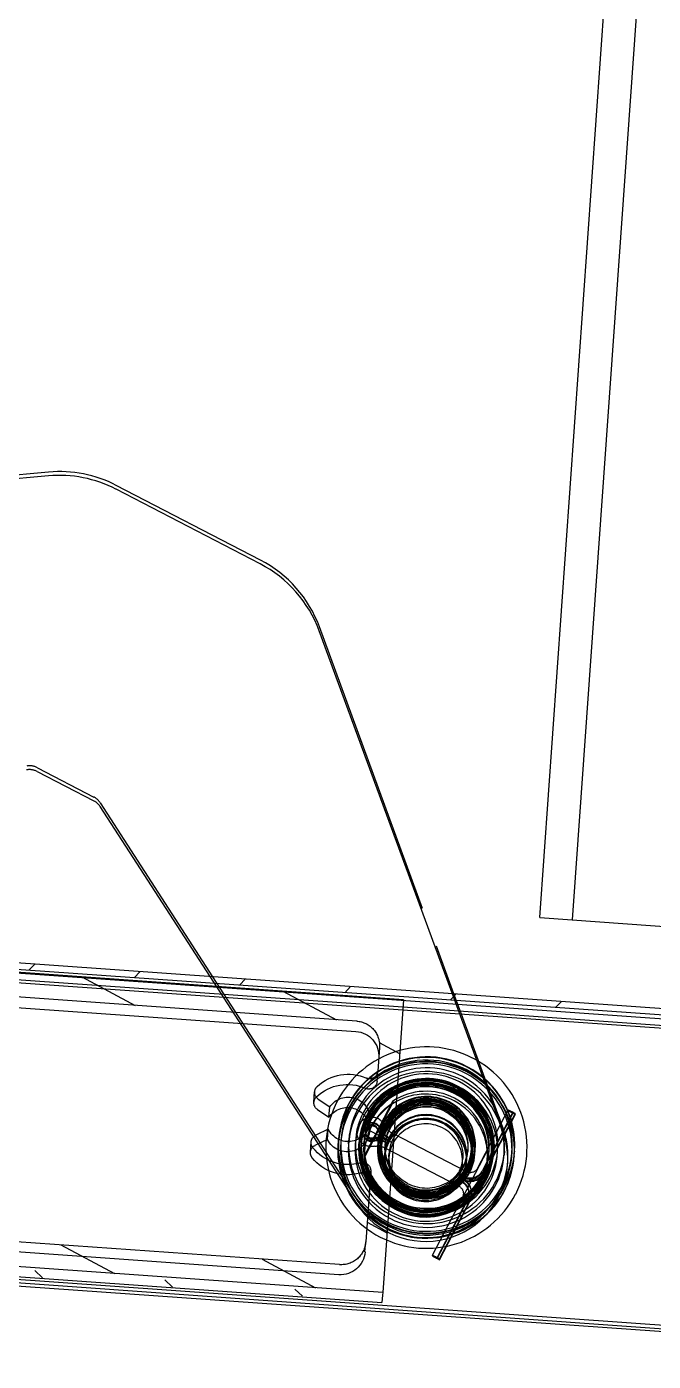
# Model space of a CAD drawing. Extents: x 39751 to 116307, y -36149 to -14965.
# Drawn here: x 44413.7 to 44490, y -34144.5 to -33982 of the extents above; entities that cross this region are included whole.
import ezdxf

# ---------------------------------------------------------------- set-up
doc = ezdxf.new("R2010")
doc.units = 0
doc.header["$LTSCALE"] = 1500
doc.linetypes.add('PHANTOM', pattern=[0.95, 0.76, -0.05, 0.02, -0.05, 0.02, -0.05])
doc.layers.add('6', color=6, linetype='PHANTOM')
doc.layers.add('confinea', color=3, linetype='Continuous')
doc.layers.add('AM_0', color=7, linetype='Continuous', lineweight=30)
doc.styles.get("Standard").update_dxf_attribs({"font": 'gbenor.shx', "width": 0.9, "bigfont": 'gbcbig.shx'})
doc.dimstyles.get("Standard").update_dxf_attribs({"dimtxt": 3.5, "dimasz": 3, "dimexe": 1, "dimexo": 0, "dimgap": 1, "dimtad": 1, "dimdec": 0, "dimdsep": 46, "dimtxsty": 'Standard', "dimblk": 'CLOSED', "dimcen": 0, "dimadec": 0, "dimazin": 2, "dimtfac": 1, "dimtdec": 0, "dimtofl": 0, "dimtmove": 2, "dimatfit": 3, "dimldrblk": 'NONE', "dimfxl": 0.18, "dimtolj": 1, "dimtzin": 0, "dimarcsym": 0})

# ---------------------------------------------------------------- blocks, each defined once
blk = doc.blocks.new('A$C7BE91E2F')
at = {"layer": '6'}
for p, q in [((794.73, 222.3), (21.19, 141.02)), ((794.81, 221.5), (21.27, 140.22)), ((767.22, 180.72), (81.1, 108.63)), ((765.38, 181.01), (82.84, 109.29)), ((767.31, 179.93), (81.19, 107.83)), ((674.07, 172.57), (151.54, 117.66)), ((674.1, 172.22), (151.58, 117.31)), ((21.51, 139.9), (147.81, 153.17)), ((147.94, 151.95), (21.64, 138.67)), ((151.68, 116.4), (147.94, 151.95)), ((142.66, 149.61), (84.97, 143.55)), ((142.78, 148.38), (85.1, 142.32)), ((128.19, 112.77), (145.14, 141.04)), ((128.53, 112.81), (145.18, 140.58)), ((163.22, 132.81), (142.93, 71.14)), ((88.08, 114.01), (145.76, 120.07)), ((145.89, 118.81), (88.21, 112.75)), ((151.54, 117.66), (82.92, 110.45)), ((151.58, 117.31), (82.96, 110.1)), ((151.54, 117.66), (85.41, 110.71)), ((151.68, 116.4), (83.05, 109.19)), ((115.51, 91.62), (128.19, 112.77)), ((115.56, 91.17), (128.53, 112.81)), ((154.39, 105.39), (142.98, 70.68)), ((110.59, 51.17), (59, 54.01)), ((110.64, 50.71), (59.05, 53.55))]:
    blk.add_line(p, q, dxfattribs=at)
at = {"layer": '6', "ltscale": 0.02194}
blk.add_line((147.9, 152.29), (147.81, 153.17), dxfattribs=at)
at = {"layer": '6', "ltscale": 0.031822}
blk.add_line((137.27, 151.18), (138.17, 152.08), dxfattribs=at)
at = {"layer": '6', "ltscale": 0.008764}
blk.add_line((147.94, 151.95), (147.9, 152.29), dxfattribs=at)
at = {"layer": '6', "ltscale": 0.031817}
for p, q in [((121.46, 149.52), (122.36, 150.42)), ((105.66, 147.85), (106.56, 148.75))]:
    blk.add_line(p, q, dxfattribs=at)
at = {"layer": '6', "ltscale": 0.184612}
for p, q in [((133.39, 147.4), (139.79, 151.09)), ((108.94, 144.83), (115.34, 148.52))]:
    blk.add_line(p, q, dxfattribs=at)
at = {"layer": '6', "ltscale": 0.007803}
for p, q in [((154.72, 148.05), (154.99, 148.21)), ((155, 148.1), (154.73, 147.94)), ((164.52, 130.65), (164.79, 130.81))]:
    blk.add_line(p, q, dxfattribs=at)
at = {"layer": '6', "ltscale": 0.199721}
for p, q in [((154.72, 148.05), (158.64, 141.09)), ((154.73, 147.94), (158.65, 140.98)), ((155, 148.1), (158.92, 141.14)), ((158.05, 140.7), (154.12, 147.66)), ((163.93, 130.26), (160.01, 137.22)), ((164.52, 130.65), (160.6, 137.61)), ((164.53, 130.54), (160.61, 137.5)), ((164.79, 130.81), (160.87, 137.77)), ((164.8, 130.7), (160.88, 137.66))]:
    blk.add_line(p, q, dxfattribs=at)
at = {"layer": '6', "ltscale": 0.199715}
blk.add_line((154.99, 148.21), (158.91, 141.25), dxfattribs=at)
at = {"layer": '6', "ltscale": 0.002731}
for p, q in [((154.99, 148.21), (155, 148.1)), ((158.16, 138.42), (158.15, 138.53))]:
    blk.add_line(p, q, dxfattribs=at)
at = {"layer": '6', "ltscale": 0.030894}
blk.add_line((145.95, 146.94), (146.08, 145.71), dxfattribs=at)
at = {"layer": '6', "ltscale": 0.214861}
blk.add_line((146.98, 137.16), (146.08, 145.71), dxfattribs=at)
at = {"layer": '6', "ltscale": 0.068417}
blk.add_line((146.33, 143.32), (148.7, 144.69), dxfattribs=at)
at = {"layer": '6', "ltscale": 0.005039}
for p, q in [((157.63, 141.55), (157.61, 141.76)), ((146.28, 135.39), (146.3, 135.19)), ((149.97, 128.68), (149.95, 128.88))]:
    blk.add_line(p, q, dxfattribs=at)
at = {"layer": '6', "ltscale": 0.186818}
blk.add_line((157.63, 141.55), (161.3, 135.04), dxfattribs=at)
at = {"layer": '6', "ltscale": 0.002737}
for p, q in [((159.16, 140.48), (159.17, 140.37)), ((149.18, 133.37), (149.17, 133.48)), ((146.47, 132.21), (146.46, 132.32)), ((164.79, 130.81), (164.8, 130.7))]:
    blk.add_line(p, q, dxfattribs=at)
at = {"layer": '6', "ltscale": 0.244897}
blk.add_line((148.95, 134.45), (157.49, 139.25), dxfattribs=at)
at = {"layer": '6', "ltscale": 0.004995}
for p, q in [((157.49, 139.25), (157.66, 139.34)), ((158.64, 137.6), (158.47, 137.5)), ((149.34, 133.1), (149.51, 133.2))]:
    blk.add_line(p, q, dxfattribs=at)
at = {"layer": '6', "ltscale": 5.07226e-05}
blk.add_line((157.49, 139.25), (157.49, 139.24), dxfattribs=at)
at = {"layer": '6', "ltscale": 0.004998}
for p, q in [((158, 138.8), (157.82, 138.7)), ((158.31, 138.15), (158.14, 138.05)), ((149.32, 133.21), (149.5, 133.31)), ((149.67, 132.56), (149.84, 132.66))]:
    blk.add_line(p, q, dxfattribs=at)
at = {"layer": '6', "ltscale": 0.015592}
blk.add_line((157.82, 138.7), (158.13, 138.16), dxfattribs=at)
at = {"layer": '6', "ltscale": 0.005001}
for p, q in [((158.01, 138.69), (157.83, 138.59)), ((148.86, 134.4), (148.69, 134.3)), ((149.19, 133.85), (149.02, 133.76))]:
    blk.add_line(p, q, dxfattribs=at)
at = {"layer": '6', "ltscale": 0.015588}
blk.add_line((158.14, 138.05), (157.83, 138.59), dxfattribs=at)
at = {"layer": '6', "ltscale": 0.005002}
blk.add_line((158.3, 138.25), (158.13, 138.16), dxfattribs=at)
at = {"layer": '6', "ltscale": 0.2449}
blk.add_line((149.93, 132.7), (158.47, 137.5), dxfattribs=at)
at = {"layer": '6', "ltscale": 3.6748e-05}
blk.add_line((158.47, 137.5), (158.47, 137.5), dxfattribs=at)
at = {"layer": '6', "ltscale": 0.012956}
blk.add_line((158.67, 136.58), (158.73, 136.07), dxfattribs=at)
at = {"layer": '6', "ltscale": 0.011513}
for p, q in [((163.66, 136.95), (163.71, 136.5)), ((148.74, 135.4), (148.79, 134.94)), ((158.69, 136.44), (158.74, 135.98)), ((163.29, 135.71), (163.34, 135.25)), ((163.34, 135.25), (163.29, 135.71)), ((144.39, 133.72), (144.44, 133.27)), ((144.44, 133.27), (144.39, 133.72))]:
    blk.add_line(p, q, dxfattribs=at)
at = {"layer": '6', "ltscale": 0.186815}
blk.add_line((149.95, 128.88), (146.28, 135.39), dxfattribs=at)
at = {"layer": '6', "ltscale": 0.012955}
blk.add_line((148.73, 135.54), (148.78, 135.02), dxfattribs=at)
at = {"layer": '6', "ltscale": 0.000724085}
for p, q in [((149.29, 135.02), (149.28, 135.05)), ((158.24, 135.96), (158.23, 135.99))]:
    blk.add_line(p, q, dxfattribs=at)
at = {"layer": '6', "ltscale": 0.007199}
for p, q in [((159.28, 135.58), (159.31, 135.29)), ((148.34, 134.43), (148.37, 134.14))]:
    blk.add_line(p, q, dxfattribs=at)
at = {"layer": '6', "ltscale": 0.001105}
for p, q in [((159.45, 135.31), (159.46, 135.26)), ((161.44, 135.51), (161.45, 135.47)), ((161.49, 135.1), (161.49, 135.06)), ((146.24, 133.92), (146.25, 133.87)), ((146.28, 133.5), (146.29, 133.46)), ((148.23, 134.13), (148.23, 134.08)), ((148.27, 133.71), (148.28, 133.67)), ((159.5, 134.89), (159.5, 134.85))]:
    blk.add_line(p, q, dxfattribs=at)
at = {"layer": '6', "ltscale": 0.002209}
for p, q in [((159.47, 135.12), (159.48, 135.03)), ((161.46, 135.33), (161.47, 135.24)), ((146.26, 133.73), (146.27, 133.64)), ((148.25, 133.94), (148.26, 133.85))]:
    blk.add_line(p, q, dxfattribs=at)
at = {"layer": '6', "ltscale": 0.000816094}
for p, q in [((159.5, 135.37), (159.51, 135.33)), ((159.56, 134.83), (159.56, 134.8))]:
    blk.add_line(p, q, dxfattribs=at)
at = {"layer": '6', "ltscale": 0.002909}
blk.add_line((161.22, 136.24), (161.23, 136.13), dxfattribs=at)
at = {"layer": '6', "ltscale": 0.005032}
blk.add_line((161.28, 135.24), (161.3, 135.04), dxfattribs=at)
at = {"layer": '6', "ltscale": 0.000859222}
for p, q in [((161.75, 135.59), (161.75, 135.56)), ((161.8, 135.08), (161.8, 135.04)), ((162, 135.11), (162, 135.08)), ((145.93, 133.93), (145.93, 133.9))]:
    blk.add_line(p, q, dxfattribs=at)
at = {"layer": '6', "ltscale": 0.000871362}
blk.add_line((161.95, 135.6), (161.95, 135.57), dxfattribs=at)
at = {"layer": '6', "ltscale": 0.001731}
for p, q in [((164.52, 135.93), (164.53, 135.86)), ((164.53, 135.86), (164.52, 135.93)), ((164.58, 135.36), (164.59, 135.3)), ((164.59, 135.3), (164.58, 135.36)), ((143.14, 133.68), (143.15, 133.61)), ((143.15, 133.61), (143.14, 133.68)), ((143.2, 133.12), (143.21, 133.05)), ((143.21, 133.05), (143.2, 133.12))]:
    blk.add_line(p, q, dxfattribs=at)
at = {"layer": '6', "ltscale": 0.03125}
blk.add_line((139.71, 134.58), (139.84, 133.33), dxfattribs=at)
at = {"layer": '6', "ltscale": 0.042189}
blk.add_line((141.84, 133.08), (140.3, 133.77), dxfattribs=at)
at = {"layer": '6', "ltscale": 0.000865292}
for p, q in [((145.73, 133.9), (145.73, 133.86)), ((145.78, 133.41), (145.79, 133.37)), ((145.98, 133.42), (145.99, 133.38))]:
    blk.add_line(p, q, dxfattribs=at)
at = {"layer": '6', "ltscale": 0.002884}
blk.add_line((146.3, 134.68), (146.32, 134.56), dxfattribs=at)
at = {"layer": '6', "ltscale": 0.087973}
blk.add_line((146.8, 132.04), (149.85, 133.8), dxfattribs=at)
at = {"layer": '6', "ltscale": 0.000816253}
blk.add_line((148.17, 134.18), (148.17, 134.14), dxfattribs=at)
at = {"layer": '6', "ltscale": 0.000822166}
blk.add_line((148.22, 133.64), (148.23, 133.61), dxfattribs=at)
at = {"layer": '6', "ltscale": 0.001725}
for p, q in [((148.42, 133.68), (148.43, 133.61)), ((159.36, 134.83), (159.37, 134.76))]:
    blk.add_line(p, q, dxfattribs=at)
at = {"layer": '6', "ltscale": 4.89234e-05}
blk.add_line((148.95, 134.45), (148.95, 134.45), dxfattribs=at)
at = {"layer": '6', "ltscale": 0.004999}
blk.add_line((149.2, 133.74), (149.03, 133.65), dxfattribs=at)
at = {"layer": '6', "ltscale": 0.007797}
blk.add_line((149.35, 133.58), (149.19, 133.85), dxfattribs=at)
at = {"layer": '6', "ltscale": 0.007791}
blk.add_line((149.2, 133.74), (149.36, 133.47), dxfattribs=at)
at = {"layer": '6', "ltscale": 0.007796}
blk.add_line((149.35, 133.58), (149.5, 133.31), dxfattribs=at)
at = {"layer": '6', "ltscale": 0.007802}
blk.add_line((149.51, 133.2), (149.36, 133.47), dxfattribs=at)
at = {"layer": '6', "ltscale": 0.042201}
blk.add_line((141.97, 131.84), (140.43, 132.52), dxfattribs=at)
at = {"layer": '6', "ltscale": 0.031305}
blk.add_line((141.84, 133.08), (141.97, 131.84), dxfattribs=at)
at = {"layer": '6', "ltscale": 0.031336}
blk.add_line((146.99, 132.27), (147.12, 131.02), dxfattribs=at)
at = {"layer": '6', "ltscale": 5.11568e-05}
blk.add_line((149.93, 132.71), (149.93, 132.7), dxfattribs=at)
at = {"layer": '6', "ltscale": 0.366759}
blk.add_line((163.26, 132.35), (158.68, 118.41), dxfattribs=at)
at = {"layer": '6', "ltscale": 0.042184}
blk.add_line((140.76, 129.41), (142.12, 130.4), dxfattribs=at)
at = {"layer": '6', "ltscale": 0.031398}
blk.add_line((142.12, 130.4), (142.25, 129.15), dxfattribs=at)
at = {"layer": '6', "ltscale": 0.007805}
blk.add_line((164.8, 130.7), (164.53, 130.54), dxfattribs=at)
at = {"layer": '6', "ltscale": 0.031459}
blk.add_line((140.35, 128.49), (140.48, 127.24), dxfattribs=at)
at = {"layer": '6', "ltscale": 0.042197}
blk.add_line((140.89, 128.16), (142.25, 129.15), dxfattribs=at)
at = {"layer": '6', "ltscale": 0.031545}
blk.add_line((148.13, 126.24), (148.26, 124.98), dxfattribs=at)
at = {"layer": '6', "ltscale": 0.072185}
blk.add_line((148.56, 122.11), (148.26, 124.98), dxfattribs=at)
at = {"layer": '6', "ltscale": 0.070048}
blk.add_line((148.56, 121.51), (150.99, 122.92), dxfattribs=at)
at = {"layer": '6', "ltscale": 0.18462}
blk.add_line((137.03, 114.86), (143.43, 118.55), dxfattribs=at)
at = {"layer": '6', "ltscale": 0.056877}
blk.add_line((158.56, 118.05), (157.85, 115.89), dxfattribs=at)
at = {"layer": '6', "ltscale": 0.009586}
blk.add_line((158.68, 118.41), (158.56, 118.05), dxfattribs=at)
at = {"layer": '6', "ltscale": 0.025768}
for p, q in [((170.17, 117.99), (170.9, 117.26)), ((157.37, 116.64), (158.1, 115.91)), ((131.78, 113.95), (132.51, 113.22)), ((118.98, 112.61), (119.71, 111.88)), ((106.18, 111.26), (106.91, 110.53))]:
    blk.add_line(p, q, dxfattribs=at)
at = {"layer": '6', "ltscale": 0.184622}
blk.add_line((112.58, 112.29), (118.98, 115.98), dxfattribs=at)
at = {"layer": '6', "ltscale": 0.154632}
blk.add_line((157.85, 115.89), (155.92, 110.01), dxfattribs=at)
at = {"layer": '6', "ltscale": 0.025767}
blk.add_line((144.57, 115.3), (145.3, 114.57), dxfattribs=at)
at = {"layer": '6', "ltscale": 0.19432}
for p, q in [((108, 87.1), (114.78, 90.91)), ((108.05, 86.64), (114.82, 90.45))]:
    blk.add_line(p, q, dxfattribs=at)
at = {"layer": '6', "ltscale": 0.494764}
blk.add_line((136.03, 62.76), (118.78, 53.07), dxfattribs=at)
at = {"layer": '6', "ltscale": 0.494766}
blk.add_line((136.08, 62.3), (118.82, 52.61), dxfattribs=at)
at = {"layer": '6'}
for points in [[(158.56, 141.12), (157.96, 141.56), (157.76, 141.68), (157.62, 141.75), (157.61, 141.76), (157.61, 141.76), (157.61, 141.76)], [(158.47, 137.5), (158.46, 137.54), (158.41, 137.71), (158.22, 138.17), (158.08, 138.44), (157.77, 138.93), (157.53, 139.22), (157.5, 139.24), (157.49, 139.25), (157.49, 139.25), (157.49, 139.25)], [(157.49, 139.24), (157.49, 139.24), (157.49, 139.24), (157.51, 139.21), (157.65, 139.02), (158.1, 138.33), (158.34, 137.82), (158.46, 137.52), (158.47, 137.5), (158.47, 137.5)], [(149.97, 128.68), (147.03, 133.88), (146.3, 135.19)], [(148.95, 134.45), (148.95, 134.45), (148.96, 134.43), (149.02, 134.28), (149.35, 133.58), (149.81, 132.88), (149.91, 132.74), (149.93, 132.71), (149.93, 132.71)], [(149.93, 132.7), (149.93, 132.7), (149.92, 132.71), (149.9, 132.72), (149.77, 132.87), (149.47, 133.28), (149.32, 133.54), (149.07, 134.07), (148.95, 134.44), (148.95, 134.45)], [(148.99, 129.58), (149.69, 129.06), (149.93, 128.89), (149.94, 128.88), (149.95, 128.88)]]:
    blk.add_lwpolyline(points, dxfattribs=at)
for centre, radius, start, end in [((142.97, 146.62), 3, 5.999, 95.998), ((143.1, 145.4), 3, 5.9542, 95.9611), ((153.81, 134.79), 10.73, 119.2896, 185.9713), ((153.81, 134.79), 10.73, 119.2896, 185.9713), ((153.88, 134.17), 10.73, 119.2896, 185.9713), ((153.88, 134.17), 10.73, 119.2897, 185.9712), ((153.84, 134.6), 8.22, 119.2952, 185.9778), ((153.87, 134.37), 8.22, 119.2952, 185.9778), ((153.83, 134.71), 8.14, 119.2897, 185.9712), ((153.88, 134.25), 8.14, 119.2896, 185.9713), ((157.18, 140.21), 0.997, 299.254, 5.948), ((157.18, 140.21), 0.994, 6.8656, 29.3971), ((157.17, 140.27), 2, 299.2896, 5.9738), ((157.17, 140.27), 1.99, 6.0025, 29.3949), ((145.86, 138.3), 1, 256.2163, 5.9975), ((153.84, 134.6), 5.04, 119.2772, 185.9649), ((153.87, 134.37), 5.04, 119.2772, 185.9649), ((153.75, 135.49), 4.49, 119.2844, 185.9701), ((159.14, 136.67), 2, 29.4464, 119.3458), ((144.31, 131.98), 5.5, 76.2156, 143.1586), ((145.99, 137.06), 1, 256.2239, 6.0705), ((159.13, 136.73), 1, 29.5, 119.3676), ((140.71, 134.68), 1, 143.1649, 185.9945), ((144.44, 130.75), 5.5, 76.1959, 143.2148), ((153.01, 135.29), 6.73, 179.1255, 186.1892), ((153.77, 135.52), 4.49, 299.2844, 5.9701), ((153.87, 134.61), 5.04, 299.2772, 5.9649), ((153.82, 135.01), 5.49, 299.2754, 5.9636), ((153.87, 134.61), 8.22, 299.2952, 5.9778), ((153.89, 134.38), 8.22, 299.2952, 5.9778), ((153.78, 135.35), 7.5, 5.9908, 8.3211), ((153, 135.29), 8.28, 359.6964, 5.8236), ((140.71, 134.68), 1, 186.0024, 245.9965), ((140.84, 133.44), 1, 143.1979, 185.9835), ((140.84, 133.44), 1, 185.9695, 245.956), ((144.31, 131.98), 2.7, 352.5787, 155.9985), ((144.44, 130.74), 2.7, 5.9302, 156.0474), ((147.26, 132.35), 1.8, 79.3767, 209.3579), ((147.26, 132.3), 1.11, 79.3257, 209.3131), ((153.73, 135.34), 7.46, 185.9979, 188.326), ((147.88, 135.78), 2.63, 259.419, 299.3202), ((147.89, 135.72), 1.63, 259.4195, 299.318), ((153.89, 134.38), 5.04, 299.2772, 5.9649), ((153.91, 134.19), 5.49, 299.2903, 5.9743), ((147.26, 132.35), 1.8, 209.4194, 339.2647), ((147.26, 132.3), 1.11, 209.4522, 339.2376), ((150.46, 131.14), 1.62, 119.3031, 159.2653), ((144.31, 131.98), 2.7, 215.9989, 352.5785), ((144.44, 130.73), 2.7, 215.9493, 6.1001), ((141.34, 128.6), 1, 126.0005, 185.9947), ((141.35, 128.6), 1, 186.0026, 228.8321), ((141.48, 127.35), 1, 126.0414, 186.0278), ((141.48, 127.35), 1, 186.0135, 228.7985), ((144.31, 131.98), 5.5, 228.8384, 295.7814), ((147.13, 126.13), 1, 5.9995, 115.7807), ((144.44, 130.73), 5.5, 228.7811, 295.8015), ((147.27, 124.88), 1, 5.9249, 115.7728), ((145.45, 123.05), 3, 275.999, 5.998), ((145.58, 121.79), 3, 276.0382, 6.045)]:
    blk.add_arc(centre, radius, start, end, dxfattribs=at)
at = {"layer": '6', "extrusion": (0, 0, -1)}
for centre, major_axis, ratio, start_param, end_param in [((153.87, 134.49), (-1.29, 12.2), 0.998273, -0.405636, 1.162699), ((155, 148.15), (0.871, 0.491), 0.052846, 3.164451, 4.417687), ((155, 148.15), (0.871, 0.491), 0.052846, 1.911215, 3.141551), ((153.72, 135.92), (9.95, 1.04), 0.998342, 3.785488, 6.28406), ((153.84, 134.72), (10.39, 1.09), 0.998342, 4.30468, 7.446273), ((153.84, 134.72), (10.39, 1.09), 0.998342, 4.30468, 7.446273), ((155, 148.15), (0.871, 0.491), 0.052846, 3.141551, 3.164451), ((153.87, 134.49), (-1.27, 12.21), 0.998281, 4.302609, 5.875865), ((153.76, 135.46), (9.95, 1.04), 0.998342, 3.785488, 6.28406), ((153.83, 134.8), (10.69, 1.12), 0.998342, 4.30468, 6.283189), ((153.83, 134.8), (10.69, 1.12), 0.998342, 4.30468, 6.283189), ((153.84, 134.73), (10.69, 1.12), 0.998342, 4.30468, 6.283189), ((153.84, 134.73), (10.69, 1.12), 0.998342, 4.30468, 6.283189), ((153.89, 134.24), (10.69, 1.12), 0.998342, 4.30468, 6.283189), ((153.89, 134.24), (10.69, 1.12), 0.998342, 4.30468, 6.283189), ((153.9, 134.17), (10.69, 1.12), 0.998342, 4.30468, 6.283189), ((153.9, 134.17), (10.69, 1.12), 0.998342, 4.30468, 6.283189), ((153.89, 134.26), (10.39, 1.09), 0.998342, 4.30468, 7.446273), ((153.89, 134.26), (10.39, 1.09), 0.998342, 4.30468, 7.446273), ((153.83, 134.8), (8.63, 0.91), 0.998342, 4.30468, 7.446273), ((153.84, 134.72), (10.39, 1.09), 0.998342, 1.163087, 4.30468), ((153.84, 134.72), (10.39, 1.09), 0.998342, 1.163087, 4.30468), ((153.89, 134.26), (10.39, 1.09), 0.998342, 1.163087, 4.30468), ((153.89, 134.26), (10.39, 1.09), 0.998342, 1.163087, 4.30468), ((153.84, 134.73), (10.69, 1.12), 0.998342, 3.141596, 4.30468), ((153.84, 134.73), (10.69, 1.12), 0.998342, 3.141596, 4.30468), ((153.89, 134.24), (10.69, 1.12), 0.998342, 3.141596, 4.30468), ((153.89, 134.24), (10.69, 1.12), 0.998342, 3.141596, 4.30468), ((153.84, 134.72), (9.45, 0.99), 0.998342, 4.30468, 6.283189), ((153.84, 134.72), (9.45, 0.99), 0.998342, 4.30468, 6.283189), ((153.89, 134.26), (9.45, 0.99), 0.998342, 4.30468, 6.283189), ((153.89, 134.26), (9.45, 0.99), 0.998342, 4.30468, 6.283189), ((153.9, 134.17), (8.63, 0.91), 0.998342, 4.30468, 7.446273), ((153.85, 134.6), (8.18, 0.86), 0.998662, 4.304963, 6.283354), ((153.84, 134.75), (8.11, 0.85), 0.998342, 4.30468, 6.283189), ((153.84, 134.72), (8.11, 0.85), 0.998342, 4.30468, 6.283189), ((153.84, 134.76), (7.91, 0.83), 0.998342, 4.30468, 6.283189), ((153.76, 135.46), (7.46, 0.78), 0.998342, 4.30468, 6.283189), ((153.9, 134.17), (8.63, 0.91), 0.998342, 1.163087, 4.30468), ((153.84, 134.72), (9.45, 0.99), 0.998342, 3.141596, 4.30468), ((153.84, 134.72), (9.45, 0.99), 0.998342, 3.141596, 4.30468), ((153.89, 134.26), (9.45, 0.99), 0.998342, 3.141596, 4.30468), ((153.89, 134.26), (9.45, 0.99), 0.998342, 3.141596, 4.30468), ((153.83, 134.8), (8.63, 0.91), 0.998342, 1.163087, 4.30468), ((153.84, 134.75), (8.11, 0.85), 0.998342, 3.141596, 4.30468), ((153.84, 134.76), (7.91, 0.83), 0.998342, 3.141596, 4.30468), ((153.84, 134.73), (7.91, 0.83), 0.998342, 3.141596, 4.30468), ((153.76, 135.46), (7.46, 0.78), 0.998342, 3.141596, 4.30468), ((153.8, 135.12), (7.46, 0.78), 0.998342, 3.256199, 4.30468), ((153.88, 134.37), (8.18, 0.86), 0.998662, 4.304963, 6.283354), ((153.89, 134.26), (8.11, 0.85), 0.998342, 4.30468, 6.283189), ((153.89, 134.22), (8.11, 0.85), 0.998342, 4.30468, 6.283189), ((153.84, 134.73), (7.91, 0.83), 0.998342, 4.30468, 6.283189), ((153.89, 134.25), (7.91, 0.83), 0.998342, 4.30468, 6.283189), ((153.89, 134.21), (7.91, 0.83), 0.998342, 4.30468, 6.283189), ((153.84, 134.72), (7.6, 0.8), 0.998342, 4.30468, 6.283189), ((153.85, 134.67), (7.6, 0.8), 0.998342, 4.30468, 6.283189), ((153.8, 135.12), (7.46, 0.78), 0.998342, 4.30468, 5.353162), ((153.86, 134.53), (7.6, 0.8), 0.998342, 4.30468, 6.283189), ((153.87, 134.44), (7.6, 0.8), 0.998342, 4.30468, 6.283189), ((153.89, 134.3), (7.6, 0.8), 0.998342, 4.30468, 6.283189), ((153.89, 134.26), (7.6, 0.8), 0.998342, 4.30468, 6.283189), ((153.84, 134.76), (5.92, 0.62), 0.998342, 4.30468, 7.446273), ((153.84, 134.76), (5.88, 0.62), 0.998342, 4.30468, 7.446273), ((153.84, 134.73), (5.87, 0.62), 0.998342, 4.30468, 7.446273), ((153.89, 134.22), (8.11, 0.85), 0.998342, 3.141596, 4.30468), ((153.89, 134.25), (7.91, 0.83), 0.998342, 3.141596, 4.30468), ((153.89, 134.21), (7.91, 0.83), 0.998342, 3.141596, 4.30468), ((153.84, 134.72), (7.6, 0.8), 0.998342, 3.141596, 4.30468), ((153.85, 134.67), (7.6, 0.8), 0.998342, 3.141596, 4.30468), ((153.86, 134.53), (7.6, 0.8), 0.998342, 3.141596, 4.30468), ((153.87, 134.44), (7.6, 0.8), 0.998342, 3.141596, 4.30468), ((153.89, 134.3), (7.6, 0.8), 0.998342, 3.141596, 4.30468), ((153.89, 134.26), (7.6, 0.8), 0.998342, 3.141596, 4.30468), ((153.84, 134.76), (5.88, 0.62), 0.998342, 1.163087, 4.30468), ((153.84, 134.73), (5.87, 0.62), 0.998342, 1.163087, 4.30468), ((153.84, 134.76), (5.92, 0.62), 0.998342, 1.163087, 4.30468), ((153.7, 136.06), (4.97, 0.52), 0.998342, 3.141596, 4.30468), ((153.72, 135.92), (4.97, 0.52), 0.998342, 3.141596, 4.30468), ((153.7, 136.09), (4.48, 0.47), 0.998342, 1.163087, 4.30468), ((153.75, 135.55), (4.97, 0.52), 0.998342, 3.141596, 4.30468), ((153.76, 135.46), (4.97, 0.52), 0.998342, 3.141596, 4.30468), ((153.89, 134.21), (5.92, 0.62), 0.998342, 4.30468, 7.446273), ((153.89, 134.25), (5.87, 0.62), 0.998342, 4.30468, 7.446273), ((153.89, 134.21), (5.88, 0.62), 0.998342, 4.30468, 7.446273), ((153.84, 134.77), (5.67, 0.6), 0.998342, 4.30468, 6.283189), ((153.84, 134.74), (5.67, 0.6), 0.998342, 4.30468, 6.283189), ((153.84, 134.72), (5.61, 0.59), 0.998342, 4.30468, 6.283189), ((153.85, 134.67), (5.61, 0.59), 0.998342, 4.30468, 6.283189), ((153.86, 134.53), (5.61, 0.59), 0.998342, 4.30468, 6.283189), ((153.89, 134.24), (5.67, 0.6), 0.998342, 4.30468, 6.283189), ((153.9, 134.2), (5.67, 0.6), 0.998342, 4.30468, 6.283189), ((153.87, 134.44), (5.61, 0.59), 0.998342, 4.30468, 6.283189), ((153.89, 134.3), (5.61, 0.59), 0.998342, 4.30468, 6.283189), ((153.89, 134.26), (5.61, 0.59), 0.998342, 4.30468, 6.283189), ((153.84, 134.72), (5.47, 0.57), 0.998342, 4.30468, 6.283189), ((153.89, 134.26), (5.47, 0.57), 0.998342, 4.30468, 6.283189), ((153.7, 136.06), (4.97, 0.52), 0.998342, 4.30468, 6.283189), ((153.72, 135.92), (4.97, 0.52), 0.998342, 4.30468, 6.283189), ((153.75, 135.55), (4.97, 0.52), 0.998342, 4.30468, 6.283189), ((153.76, 135.46), (4.97, 0.52), 0.998342, 4.30468, 6.283189), ((153.85, 134.6), (5.03, 0.53), 0.997821, 4.304218, 6.282918), ((153.7, 136.09), (4.48, 0.47), 0.998342, 4.30468, 7.446273), ((153.76, 135.49), (4.48, 0.47), 0.998158, 4.30454, 6.2681), ((157.17, 140.27), (1.68, 0.18), 0.998342, -0.407709, 1.163087), ((157.18, 140.16), (1.68, 0.18), 0.998342, -0.407709, 1.163087), ((157.18, 140.16), (1.99, 0.21), 0.998342, -0.000043, 1.163087), ((157.17, 140.21), (0.995, 0.104), 0.998342, -0.01501, -0.000043), ((153.78, 135.35), (7.46, 0.78), 0.998342, -0.774917, -0.040501), ((157.18, 140.16), (1.99, 0.21), 0.998342, -0.407709, -0.000043), ((153.87, 134.49), (-1.27, 12.21), 0.998281, 1.161016, 2.734272), ((153.89, 134.21), (5.92, 0.62), 0.998342, 1.163087, 4.30468), ((153.89, 134.21), (5.88, 0.62), 0.998342, 1.163087, 4.30468), ((153.89, 134.25), (5.87, 0.62), 0.998342, 1.163087, 4.30468), ((153.84, 134.77), (5.67, 0.6), 0.998342, 3.141596, 4.30468), ((153.84, 134.74), (5.67, 0.6), 0.998342, 3.141596, 4.30468), ((153.89, 134.24), (5.67, 0.6), 0.998342, 3.141596, 4.30468), ((153.9, 134.2), (5.67, 0.6), 0.998342, 3.141596, 4.30468), ((153.84, 134.72), (5.61, 0.59), 0.998342, 3.141596, 4.30468), ((153.85, 134.67), (5.61, 0.59), 0.998342, 3.141596, 4.30468), ((153.86, 134.53), (5.61, 0.59), 0.998342, 3.141596, 4.30468), ((153.87, 134.44), (5.61, 0.59), 0.998342, 3.141596, 4.30468), ((153.89, 134.3), (5.61, 0.59), 0.998342, 3.141596, 4.30468), ((153.89, 134.26), (5.61, 0.59), 0.998342, 3.141596, 4.30468), ((153.84, 134.72), (5.47, 0.57), 0.998342, 3.141596, 4.30468), ((153.89, 134.26), (5.47, 0.57), 0.998342, 3.141596, 4.30468), ((153.88, 134.37), (5.03, 0.53), 0.997821, 4.304218, 6.282918), ((157.98, 138.37), (-0.49, 0.872), 0.022825, -1.30612, 0.000025), ((157.98, 138.37), (-0.49, 0.872), 0.022825, 0.000025, 1.200352), ((159.13, 136.79), (1.99, 0.21), 0.998342, 4.30468, 5.875476), ((159.13, 136.79), (1.68, 0.18), 0.998342, 4.30468, 5.875476), ((159.14, 136.68), (1.68, 0.18), 0.998342, 4.30468, 5.875476), ((153.7, 136.06), (4.97, 0.52), 0.998342, 0.000003, 1.163087), ((157.98, 138.37), (-0.49, 0.872), 0.022825, 1.835473, 3.141618), ((157.98, 138.37), (-0.49, 0.872), 0.022825, 3.141618, 4.341945), ((153.72, 135.92), (9.95, 1.04), 0.998342, 0.000875, 0.421913), ((153.84, 134.72), (7.6, 0.8), 0.998342, 0.000003, 3.141596), ((153.89, 134.26), (7.6, 0.8), 0.998342, 0.000003, 3.141596), ((153.84, 134.72), (5.61, 0.59), 0.998342, 0.000003, 3.141596), ((153.7, 136.06), (4.97, 0.52), 0.998342, 1.163087, 3.141596), ((153.72, 135.92), (4.97, 0.52), 0.998342, 0.000003, 3.141596), ((153.75, 135.55), (4.97, 0.52), 0.998342, 0.000003, 3.141596), ((153.76, 135.46), (4.97, 0.52), 0.998342, 0.000003, 3.141596), ((153.76, 135.52), (4.48, 0.47), 0.998342, 3.126583, 3.141596), ((153.76, 135.52), (4.48, 0.47), 0.998158, 1.162947, 3.126507), ((153.84, 134.72), (5.47, 0.57), 0.998342, 0.000003, 1.163087), ((153.85, 134.67), (5.61, 0.59), 0.998342, 0.000003, 1.163087), ((153.84, 134.77), (5.67, 0.6), 0.998342, 0.000003, 1.163087), ((153.84, 134.74), (5.67, 0.6), 0.998342, 0.000003, 1.163087), ((153.86, 134.53), (5.61, 0.59), 0.998342, 0.000003, 1.163087), ((153.87, 134.44), (5.61, 0.59), 0.998342, 0.000003, 1.163087), ((153.76, 135.46), (7.46, 0.78), 0.998342, 0.000003, 1.163087), ((153.8, 135.12), (7.46, 0.78), 0.998342, 0.114606, 1.163087), ((153.85, 134.67), (7.6, 0.8), 0.998342, 0.000003, 1.163087), ((153.86, 134.53), (7.6, 0.8), 0.998342, 0.000003, 1.163087), ((153.87, 134.44), (7.6, 0.8), 0.998342, 0.000003, 1.163087), ((153.89, 134.3), (7.6, 0.8), 0.998342, 0.000003, 1.163087), ((153.84, 134.76), (7.91, 0.83), 0.998342, 0.000003, 1.163087), ((153.84, 134.73), (7.91, 0.83), 0.998342, 0.000003, 1.163087), ((153.89, 134.25), (7.91, 0.83), 0.998342, 0.000003, 1.163087), ((153.89, 134.21), (7.91, 0.83), 0.998342, 0.000003, 1.163087), ((153.84, 134.75), (8.11, 0.85), 0.998342, 0.000003, 1.163087), ((153.84, 134.72), (8.11, 0.85), 0.998342, 0.000003, 1.163087), ((153.89, 134.26), (8.11, 0.85), 0.998342, 0.000003, 1.163087), ((153.89, 134.22), (8.11, 0.85), 0.998342, 0.000003, 1.163087), ((153.76, 135.49), (4.48, 0.47), 0.998342, -0.01501, 0.000003), ((153.84, 134.72), (9.45, 0.99), 0.998342, 0.000003, 1.163087), ((153.84, 134.72), (9.45, 0.99), 0.998342, 0.000003, 1.163087), ((153.89, 134.26), (9.45, 0.99), 0.998342, 0.000003, 1.163087), ((153.89, 134.26), (9.45, 0.99), 0.998342, 0.000003, 1.163087), ((153.83, 134.8), (10.69, 1.12), 0.998342, 0.000003, 1.163087), ((153.83, 134.8), (10.69, 1.12), 0.998342, 0.000003, 1.163087), ((153.84, 134.73), (10.69, 1.12), 0.998342, 0.000003, 1.163087), ((153.84, 134.73), (10.69, 1.12), 0.998342, 0.000003, 1.163087), ((153.89, 134.24), (10.69, 1.12), 0.998342, 0.000003, 1.163087), ((153.89, 134.24), (10.69, 1.12), 0.998342, 0.000003, 1.163087), ((153.9, 134.17), (10.69, 1.12), 0.998342, 0.000003, 1.163087), ((153.9, 134.17), (10.69, 1.12), 0.998342, 0.000003, 1.163087), ((153.76, 135.46), (9.95, 1.04), 0.998342, 0.000875, 0.421913), ((153.83, 134.8), (10.69, 1.12), 0.998342, 1.163087, 3.141596), ((153.83, 134.8), (10.69, 1.12), 0.998342, 1.163087, 3.141596), ((153.84, 134.73), (10.69, 1.12), 0.998342, 1.163087, 3.141596), ((153.84, 134.73), (10.69, 1.12), 0.998342, 1.163087, 3.141596), ((153.84, 134.72), (9.45, 0.99), 0.998342, 1.163087, 3.141596), ((153.84, 134.72), (9.45, 0.99), 0.998342, 1.163087, 3.141596), ((153.85, 134.6), (8.18, 0.86), 0.998662, 1.16337, 3.141761), ((153.88, 134.37), (8.18, 0.86), 0.998662, 1.16337, 3.141761), ((153.84, 134.75), (8.11, 0.85), 0.998342, 1.163087, 3.141596), ((153.84, 134.72), (8.11, 0.86), 0.998341, 1.163568, 3.142077), ((153.89, 134.26), (8.11, 0.85), 0.998342, 1.163087, 3.141596), ((153.89, 134.22), (8.11, 0.85), 0.998342, 1.163087, 3.141596), ((153.84, 134.76), (7.91, 0.83), 0.998342, 1.163087, 3.141596), ((153.84, 134.73), (7.91, 0.83), 0.998342, 1.163087, 3.141596), ((153.89, 134.25), (7.91, 0.83), 0.998342, 1.163087, 3.141596), ((153.89, 134.21), (7.91, 0.83), 0.998342, 1.163087, 3.141596), ((147.25, 132.41), (1.11, 0.12), 0.998342, 0.465545, 5.002222), ((153.85, 134.67), (7.6, 0.8), 0.998342, 1.163087, 3.141596), ((153.86, 134.53), (7.6, 0.8), 0.998342, 1.163087, 3.141596), ((153.87, 134.44), (7.6, 0.8), 0.998342, 1.163087, 3.141596), ((153.89, 134.3), (7.6, 0.8), 0.998342, 1.163087, 3.141596), ((153.76, 135.46), (7.46, 0.78), 0.998342, 1.163087, 3.141596), ((153.78, 135.35), (7.46, 0.78), 0.998342, 2.366676, 3.101092), ((147.9, 135.66), (2.61, 0.27), 0.998342, 1.163087, 1.860629), ((147.88, 135.77), (2.3, 0.24), 0.998342, 1.163087, 1.860629), ((147.9, 135.66), (2.3, 0.24), 0.998342, 1.163087, 1.860629), ((150.46, 131.2), (2.61, 0.27), 0.998342, 3.607138, 4.30468), ((150.47, 131.09), (2.61, 0.27), 0.998342, 3.607138, 4.30468), ((153.84, 134.77), (5.67, 0.6), 0.998342, 1.163087, 3.141596), ((153.84, 134.74), (5.67, 0.6), 0.998342, 1.163087, 3.141596), ((153.89, 134.24), (5.67, 0.6), 0.998342, 1.163087, 3.141596), ((153.85, 134.67), (5.61, 0.59), 0.998342, 1.163087, 3.141596), ((153.9, 134.2), (5.67, 0.6), 0.998342, 1.163087, 3.141596), ((153.86, 134.53), (5.61, 0.59), 0.998342, 1.163087, 3.141596), ((153.87, 134.44), (5.61, 0.59), 0.998342, 1.163087, 3.141596), ((153.89, 134.3), (5.61, 0.59), 0.998342, 1.163087, 3.141596), ((153.89, 134.26), (5.61, 0.59), 0.998342, 0.000003, 3.141596), ((153.81, 135), (5.47, 0.57), 0.997739, 1.162553, 3.141283), ((153.84, 134.72), (5.47, 0.57), 0.998342, 1.163087, 3.141596), ((153.89, 134.26), (5.47, 0.57), 0.998342, 1.163087, 3.141596), ((153.9, 134.19), (5.47, 0.57), 0.998342, 3.126583, 3.141596), ((153.9, 134.19), (5.47, 0.57), 0.998432, 1.163154, 3.126618), ((153.85, 134.6), (5.03, 0.53), 0.997821, 1.162626, 3.141326), ((149.35, 133.53), (-0.49, 0.872), 0.022825, -1.30612, 0.000025), ((153.88, 134.37), (5.03, 0.53), 0.997821, 1.162626, 3.141326), ((149.35, 133.53), (-0.49, 0.872), 0.022825, 0.000025, 1.200352), ((149.35, 133.53), (-0.49, 0.872), 0.022825, 1.835473, 3.141618), ((153.89, 134.26), (5.47, 0.57), 0.998342, 0.000003, 1.163087), ((153.89, 134.3), (5.61, 0.59), 0.998342, 0.000003, 1.163087), ((153.89, 134.24), (5.67, 0.6), 0.998342, 0.000003, 1.163087), ((153.9, 134.2), (5.67, 0.6), 0.998342, 0.000003, 1.163087), ((153.89, 134.24), (10.69, 1.12), 0.998342, 1.163087, 3.141596), ((153.89, 134.24), (10.69, 1.12), 0.998342, 1.163087, 3.141596), ((153.9, 134.17), (10.69, 1.12), 0.998342, 1.163087, 3.141596), ((153.9, 134.17), (10.69, 1.13), 0.998342, 1.163644, 3.142151), ((153.89, 134.26), (9.45, 0.99), 0.998342, 1.163087, 3.141596), ((153.89, 134.26), (9.45, 0.99), 0.998342, 1.163087, 3.141596), ((147.25, 132.41), (0.796, 0.083), 0.998342, 3.141617, 5.002222), ((147.27, 132.3), (0.796, 0.083), 0.998342, 3.141617, 5.002222), ((147.25, 132.41), (0.796, 0.083), 0.998342, 0.465545, 3.141617), ((147.27, 132.3), (0.796, 0.083), 0.998342, 1.860629, 3.141617), ((147.27, 132.3), (0.796, 0.083), 0.998342, 0.465545, 1.860629), ((150.46, 131.2), (2.3, 0.24), 0.998342, 3.607138, 4.30468), ((150.47, 131.09), (2.3, 0.24), 0.998342, 3.607138, 4.30468), ((149.35, 133.53), (-0.49, 0.872), 0.022825, 3.141618, 4.341945), ((164.8, 130.75), (0.871, 0.491), 0.052846, 3.141551, 4.417687), ((164.8, 130.75), (0.871, 0.491), 0.052846, 1.911215, 3.141551), ((153.87, 134.49), (-1.29, 12.2), 0.998273, 2.735957, 4.304292), ((153.8, 135.12), (7.46, 0.78), 0.998342, 1.163087, 2.211569), ((113.8, 92.65), (1.99, 0.21), 0.998342, 0.643895, 1.163087), ((113.84, 92.19), (1.99, 0.21), 0.998342, 0.643895, 1.163087), ((107.02, 88.84), (1.99, 0.21), 0.998342, 1.163087, 1.831052), ((107.07, 88.38), (1.99, 0.21), 0.998342, 1.163087, 1.831052), ((128.68, 75.81), (14.92, 1.57), 0.998342, 0.421913, 1.163087), ((128.73, 75.35), (14.92, 1.57), 0.998342, 0.421913, 1.163087), ((111.42, 66.12), (14.92, 1.57), 0.998342, 1.163087, 1.730818), ((111.47, 65.66), (14.92, 1.57), 0.998342, 1.163087, 1.730818)]:
    blk.add_ellipse(centre, major_axis=major_axis, ratio=ratio, start_param=start_param, end_param=end_param, dxfattribs=at)

msp = doc.modelspace()

# ---------------------------------------------------------------- linework, layer by layer
for p, q in [((44476.2, -34090.48), (44485.1, -33964.61)), ((44480.19, -34090.76), (44489.09, -33964.89))]:
    msp.add_line(p, q)
at = {"layer": 'AM_0'}
for p, q in [((43618.21, -34078.33), (45255.67, -34195.02)), ((44476.2, -34090.48), (45082.68, -34133.47))]:
    msp.add_line(p, q, dxfattribs=at)

# ---------------------------------------------------------------- block references
at = {"xscale": -1, "rotation": 181.9431194737757}
msp.add_blockref('A$C7BE91E2F', (44304.05, -33989.29), dxfattribs=at)

# ---------------------------------------------------------------- leaders
at = {"layer": 'confinea', "annotation_type": 0, "has_hookline": 1, "hookline_direction": 0, "text_width": 4073.82}
msp.add_leader([(44975.89, -33701.69), (43802.02, -35939.5), (44732.85, -35934.81)], dimstyle='Standard', override={"dimscale": 50, "dimgap": 1, "dimtad": 0, "dimldrblk": 'DotBlank', "dimarcsym": 1}, dxfattribs=at)

doc.saveas('drawing.dxf')
